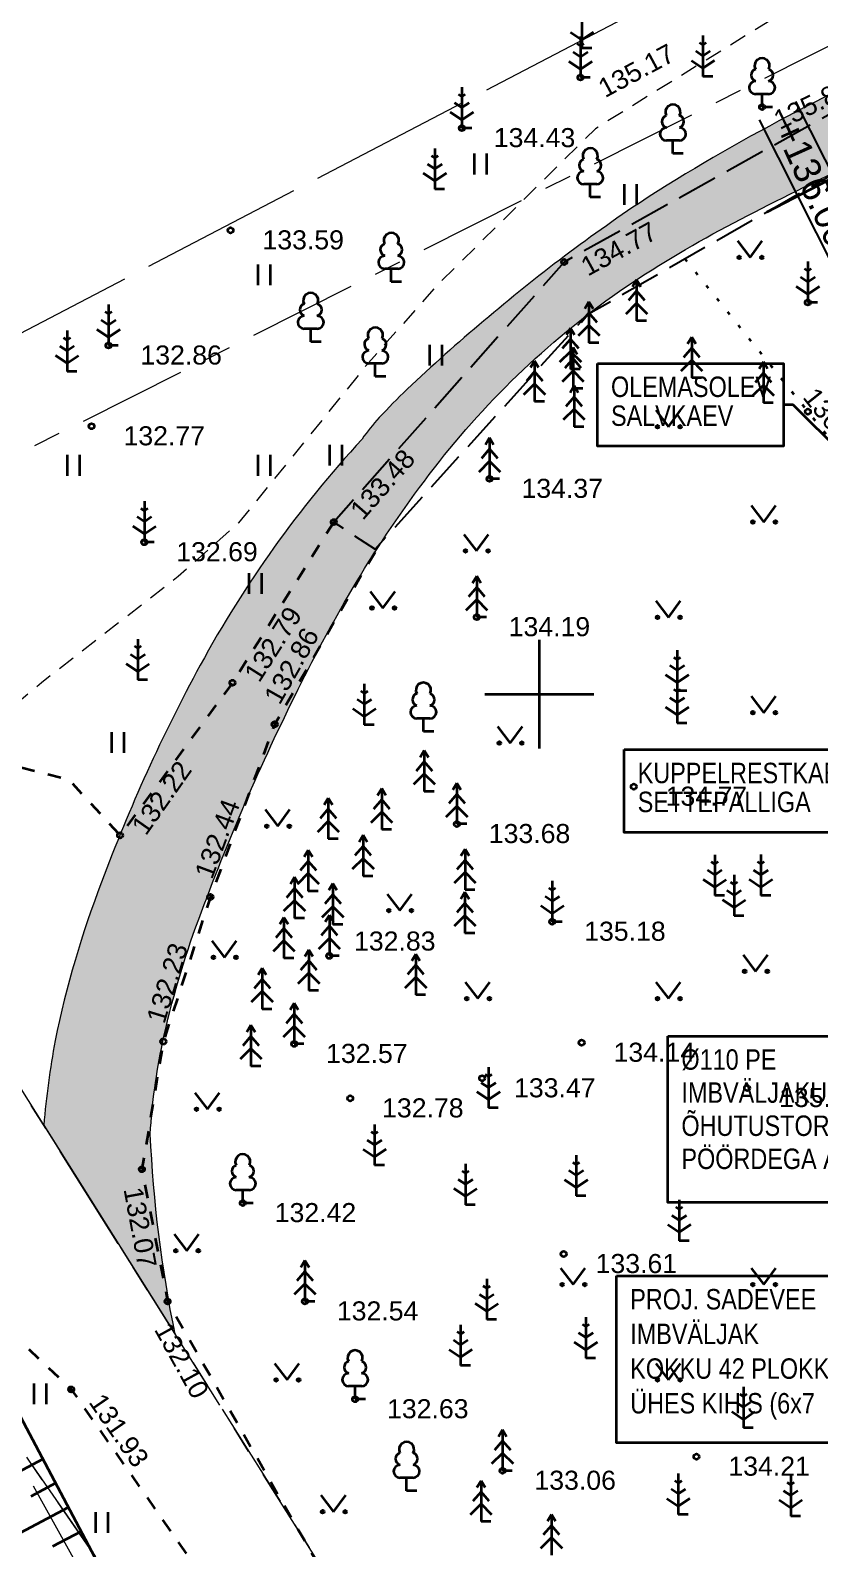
# Model space of a CAD drawing. Header units: millimetres. Extents: x 368386 to 996118, y -334862 to 250838.
# Drawn here: x 698431 to 727398, y -131079 to -75327 of the extents above; entities that cross this region are included whole.
import ezdxf

# ---------------------------------------------------------------- set-up
doc = ezdxf.new("R2010")
doc.units = ezdxf.units.MM
doc.header["$MEASUREMENT"] = 0
for name, pattern in [('KATASTRIPIIR', [7000, 4000, -1000, 1000, -1000]), ('KOLVIK', [625, 125, -500]), ('KRUUSKILL', [1000, 500, -500]), ('Long Dashed', [1058.333302, 634.99999, -423.333311]), ('PINNASTEE', [2000, 1500, -500]), ('TOOPIIR', [7000, 6000, -1000])]:
    doc.linetypes.add(name, pattern=pattern)
doc.layers.add('_uusvertikaal', color=5, linetype='Continuous')
for name, color, linetype, lineweight in [('New__ASENDIPLAAN_Pen_No__1', 7, 'Continuous', 13), ('New__PRONTEX_TEKST_Pen_No__7', 7, 'Continuous', 35), ('New_HALJASTUS#1_Pen_No__7', 7, 'Continuous', 35), ('New_Kanal_proj_kinnistu_Pen_No__7', 7, 'Continuous', 35), ('New_korgus-EH2000#1_Pen_No__1', 7, 'Continuous', 13), ('New_korgus-EH2000#1_Pen_No__7', 7, 'Continuous', 35), ('New_PUU_Pen_No__7', 7, 'Continuous', 35), ('New_TEE#1_Pen_No__7', 7, 'Continuous', 35), ('New_VORK#1_Pen_No__7', 7, 'Continuous', 35)]:
    doc.layers.add(name, color=color, linetype=linetype, lineweight=lineweight)
for name, color, linetype, lineweight, true_color in [('New__ASENDIPLAAN_Pen_No__181', 7, 'Continuous', 0, 0xe8e8e8), ('New_MOOTPIIR#1_Pen_No__102', 7, 'Continuous', 13, 0xcccccc), ('New_MPKAABEL_Pen_No__3', 7, 'Continuous', 18, 0xff6600), ('New_PIIR#1_Pen_No__102', 7, 'Continuous', 13, 0xcccccc), ('New_PIIR#1_Pen_No__164', 7, 'Continuous', 13, 0xf27e39), ('New_PIIR#1_Pen_No__240', 7, 'Continuous', 0, 0xe8e8e8), ('New_RELJEEF_Pen_No__34', 7, 'Continuous', 35, 0xbd8b17), ('New_TEE#1_Pen_No__162', 7, 'Continuous', 25, 0xaaaaaa)]:
    doc.layers.add(name, color=color, linetype=linetype, lineweight=lineweight, true_color=true_color)
doc.styles.add('GENERATED_STYLE_1', font='arial.ttf')
doc.styles.add('GENERATED_STYLE_2', font='ARIALN.TTF')

msp = doc.modelspace()

# ---------------------------------------------------------------- hatches: boundary and pattern name
at = {"layer": 'New__ASENDIPLAAN_Pen_No__181', "linetype": 'Continuous', "lineweight": 0, "true_color": 0xe8e8e8}
msp.add_hatch(color=254, dxfattribs=at).paths.add_polyline_path([(698921.7, -115530.28), (703744.04, -123209, -0.03887203), (702832.43, -115853.63, -0.03742158), (703282.47, -112504.29, -0.03573776), (704611.59, -107962.29, -0.02765071), (708261.6, -99521.93, -0.02002412), (710387.94, -95602.47, -0.02898342), (713073.64, -91639.11, -0.07773334), (720047.5, -84906.23, -0.0282713), (723989.97, -82532.03, -0.00934719), (728115.84, -80452.09, 0.00450726), (740779.4, -74146.98, 0.00902057), (753203.24, -67532.81, -0.01170487), (755981.65, -66040.04, -0.04092998), (759298.97, -64684.85, -0.0516522), (763468.7, -63872.4, -0.07619103), (769491.05, -64157.84, -0.06666932), (772556.52, -65234.67, -0.07492772), (774741.63, -66781.05), (778260.06, -70770.31), (781332.61, -69108.66), (777814.17, -65119.4, 0.07803087), (772622.87, -61385.97, 0.05834908), (769589.31, -60558.44, 0.11716536), (760032.33, -61309.07, 0.03841684), (756890.05, -62617.32, 0.01101994), (754220.11, -64050.88, -0.00763537), (745848.91, -68525.57, -0.00297502), (736487.1, -73268.68, 0.00482337), (726601.53, -78287.8, 0.02252482), (721140.68, -81429.29, 0.03115112), (715078.42, -85994.06, 0.01688784), (712257.75, -88508.26, 0.01672739), (711237.45, -89547.7, 0.0422239), (710603.89, -90337.74, 0.06080113), (704662.35, -98642.97, 0.03514812), (701045.23, -106603.58, 0.04204878), (699340.76, -112422.8, 0.02546074)])

# ---------------------------------------------------------------- linework, layer by layer
at = {"layer": '_uusvertikaal', "color": 5}
for p, q in [((726515, -77937.23), (733369.34, -91547.44)), ((725175.3, -78611.92), (729821.35, -87837.27))]:
    msp.add_line(p, q, dxfattribs=at)
at = {"layer": 'New__ASENDIPLAAN_Pen_No__1', "color": 7, "linetype": 'Continuous', "lineweight": 13, "flags": 128}
msp.add_lwpolyline([(736487.1, -73268.68, 0.00482337), (726601.53, -78287.8, 0.02252482), (721140.68, -81429.29, 0.03115112), (715078.42, -85994.06, 0.01688784), (712257.75, -88508.26, 0.01672739), (711237.45, -89547.7, 0.0422239), (710603.89, -90337.74, 0.06080113), (704662.35, -98642.97, 0.03514812), (701045.23, -106603.58, 0.04204878), (699340.76, -112422.8, 0.02546074), (698921.7, -115530.28), (703744.04, -123209, -0.03887203), (702832.43, -115853.63, -0.03742158), (703282.47, -112504.29, -0.03573776), (704611.59, -107962.29, -0.02765071), (708261.6, -99521.93, -0.02002412), (710387.94, -95602.47, -0.02898342), (713073.64, -91639.11, -0.07773334), (720047.5, -84906.23, -0.0282713), (723989.97, -82532.03, -0.00934719), (728115.84, -80452.09, 0.00450726)], format="xyb", dxfattribs=at)
at = {"layer": 'New__PRONTEX_TEKST_Pen_No__7', "color": 7, "linetype": 'Continuous', "lineweight": 35}
for p, q in [((726425.63, -89075.17), (726065.63, -89075.17)), ((728239.08, -90873.68), (726425.63, -89075.17))]:
    msp.add_line(p, q, dxfattribs=at)
at = {"layer": 'New__PRONTEX_TEKST_Pen_No__7', "color": 7, "linetype": 'Continuous', "lineweight": 35, "flags": 128}
for points in [[(719241.62, -87555.47), (726066.7, -87555.47), (726066.7, -90593.76), (719241.62, -90593.76)], [(720220.9, -101737.47), (731247.92, -101737.47), (731247.92, -104775.75), (720220.9, -104775.75)], [(721826.02, -112264.43), (730068.51, -112264.43), (730068.51, -118366.53), (721826.02, -118366.53)], [(719946.81, -121060.29), (731476.09, -121060.29), (731476.09, -127197.68), (719946.81, -127197.68)]]:
    msp.add_lwpolyline(points, close=True, dxfattribs=at)
at = {"layer": 'New_HALJASTUS#1_Pen_No__7', "color": 7, "linetype": 'Continuous', "lineweight": 35}
for p, q in [((714715.46, -79854.46), (714715.46, -80615.58)), ((715170.52, -79854.46), (715170.52, -80615.58)), ((720222.93, -80969.07), (720222.93, -81730.18)), ((720677.98, -80969.07), (720677.98, -81730.18)), ((724386.47, -83059.55), (724849.88, -83666.25)), ((724849.88, -83666.25), (725295.46, -83059.55)), ((706782.1, -83919.49), (706782.1, -84680.61)), ((707237.15, -83919.49), (707237.15, -84680.61)), ((713076.34, -86869.92), (713076.34, -87631.04)), ((713531.4, -86869.92), (713531.4, -87631.04)), ((721387.22, -89275.35), (721850.63, -89882.05)), ((721850.63, -89882.05), (722296.21, -89275.35)), ((709404.7, -90541.56), (709404.7, -91302.68)), ((709859.75, -90541.56), (709859.75, -91302.68)), ((699782.1, -90919.49), (699782.1, -91680.61)), ((700237.15, -90919.49), (700237.15, -91680.61)), ((706782.1, -90919.49), (706782.1, -91680.61)), ((707237.15, -90919.49), (707237.15, -91680.61)), ((724887.22, -92775.35), (725350.63, -93382.05)), ((725350.63, -93382.05), (725796.21, -92775.35)), ((714339.54, -93834.19), (714802.94, -94440.89)), ((714802.94, -94440.89), (715248.52, -93834.19)), ((706454.27, -95262.24), (706454.27, -96023.36)), ((706909.33, -95262.24), (706909.33, -96023.36)), ((710906.31, -95932.27), (711369.72, -96538.97)), ((711369.72, -96538.97), (711815.3, -95932.27)), ((721387.22, -96275.35), (721850.63, -96882.05)), ((721850.63, -96882.05), (722296.21, -96275.35)), ((724887.22, -99775.35), (725350.63, -100382.05)), ((725350.63, -100382.05), (725796.21, -99775.35)), ((715579.31, -100891.37), (716042.72, -101498.07)), ((716042.72, -101498.07), (716488.3, -100891.37)), ((701405.77, -101097.53), (701405.77, -101858.64)), ((701860.82, -101097.53), (701860.82, -101858.64)), ((707043.94, -103943.12), (707507.34, -104549.83)), ((707507.34, -104549.83), (707952.93, -103943.12)), ((711526.2, -107042.56), (711989.61, -107649.26)), ((711989.61, -107649.26), (712435.19, -107042.56)), ((705088.91, -108759.17), (705552.31, -109365.87)), ((705552.31, -109365.87), (705997.9, -108759.17)), ((724586.75, -109274.15), (725050.16, -109880.86)), ((725050.16, -109880.86), (725495.74, -109274.15)), ((714387.22, -110275.35), (714850.63, -110882.05)), ((714850.63, -110882.05), (715296.21, -110275.35)), ((721387.22, -110275.35), (721850.63, -110882.05)), ((721850.63, -110882.05), (722296.21, -110275.35)), ((704469.02, -114338.15), (704932.43, -114944.86)), ((704932.43, -114944.86), (705378.01, -114338.15)), ((703706.08, -119535.67), (704169.49, -120142.38)), ((704169.49, -120142.38), (704615.07, -119535.67)), ((717887.22, -120775.35), (718350.63, -121382.05)), ((718350.63, -121382.05), (718796.21, -120775.35)), ((724887.22, -120775.35), (725350.63, -121382.05)), ((725350.63, -121382.05), (725796.21, -120775.35)), ((707387.22, -124275.35), (707850.63, -124882.05)), ((707850.63, -124882.05), (708296.21, -124275.35)), ((721387.22, -124275.35), (721850.63, -124882.05)), ((721850.63, -124882.05), (722296.21, -124275.35)), ((698561.27, -125009.3), (698561.27, -125770.42)), ((699016.32, -125009.3), (699016.32, -125770.42)), ((709094.34, -129120.09), (709557.74, -129726.79)), ((709557.74, -129726.79), (710003.32, -129120.09)), ((700823.68, -129733.89), (700823.68, -130495.01)), ((701278.73, -129733.89), (701278.73, -130495.01))]:
    msp.add_line(p, q, dxfattribs=at)
at = {"layer": 'New_HALJASTUS#1_Pen_No__7', "color": 7, "linetype": 'KOLVIK', "lineweight": 35, "flags": 128}
msp.add_lwpolyline([(722446.27, -83718.66), (734340.63, -98472.05), (735935.63, -102207.05), (741969.63, -106416.05), (749529.63, -112950.05), (755707.63, -120876.05), (752645.63, -125497.05), (754284.63, -127398.05), (770554.63, -136355.05)], dxfattribs=at)
at = {"layer": 'New_HALJASTUS#1_Pen_No__7', "color": 7, "linetype": 'Continuous', "lineweight": 35}
for centre in [(724448.85, -83666.25), (725277.64, -83666.25), (721449.6, -89882.05), (722278.38, -89882.05), (724949.6, -93382.05), (725778.38, -93382.05), (714401.92, -94440.89), (715230.7, -94440.89), (710968.7, -96538.97), (711797.48, -96538.97), (721449.6, -96882.05), (722278.38, -96882.05), (724949.6, -100382.05), (725778.38, -100382.05), (715641.69, -101498.07), (716470.48, -101498.07), (707106.32, -104549.83), (707935.1, -104549.83), (711588.58, -107649.26), (712417.37, -107649.26), (705151.29, -109365.87), (705980.07, -109365.87), (724649.13, -109880.86), (725477.92, -109880.86), (714449.6, -110882.05), (715278.38, -110882.05), (721449.6, -110882.05), (722278.38, -110882.05), (704531.4, -114944.86), (705360.19, -114944.86), (703768.47, -120142.38), (704597.25, -120142.38), (717949.6, -121382.05), (718778.38, -121382.05), (724949.6, -121382.05), (725778.38, -121382.05), (707449.6, -124882.05), (708278.38, -124882.05), (721449.6, -124882.05), (722278.38, -124882.05), (709156.72, -129726.79), (709985.5, -129726.79)]:
    msp.add_circle(centre, 55.01, dxfattribs=at)
at = {"layer": 'New_Kanal_proj_kinnistu_Pen_No__7', "color": 7, "linetype": 'Continuous', "lineweight": 35, "flags": 128}
msp.add_lwpolyline([(725474.13, -81989.05), (757604.53, -65297.85)], dxfattribs=at)
at = {"layer": 'New_korgus-EH2000#1_Pen_No__7', "color": 7, "linetype": 'Continuous', "lineweight": 35}
for centre in [(718620.63, -77056.05), (725286.63, -78142.05), (714267.63, -78915.05), (705777.63, -82669.05), (718023.63, -83834.05), (726964.63, -85319.05), (701298.63, -86898.05), (726968.63, -89328.05), (700677.63, -89864.05), (715284.63, -91794.05), (709565.63, -93385.05), (702614.63, -94121.05), (714813.63, -96874.05), (705848.63, -99284.05), (707396.63, -100811.05), (720575.63, -103097.05), (701724.63, -104886.05), (714084.63, -104469.05), (705037.63, -107149.05), (717585.63, -108057.05), (709403.63, -109312.05), (703310.63, -112456.05), (708113.63, -112544.05), (718663.63, -112500.05), (715011.63, -113806.05), (724737.63, -114164.05), (710168.63, -114544.05), (702525.63, -117148.05), (706227.63, -118389.05), (718005.63, -120259.05), (703467.63, -122000.05), (708508.63, -121999.05), (699931.63, -125232.05), (710350.63, -125591.05), (722878.63, -127702.05), (715759.63, -128217.05)]:
    msp.add_circle(centre, 100, dxfattribs=at)
at = {"layer": 'New_MOOTPIIR#1_Pen_No__102', "color": 254, "linetype": 'TOOPIIR', "lineweight": 13, "true_color": 0xcccccc, "flags": 128}
msp.add_lwpolyline([(666023.63, -103201.05), (685304.63, -114770.05), (695822.63, -123885.05), (716500.63, -161142.05), (837208.63, -108675.05), (806252.63, -29932.05)], close=True, dxfattribs=at)
at = {"layer": 'New_MPKAABEL_Pen_No__3', "color": 30, "linetype": 'Long Dashed', "lineweight": 18, "true_color": 0xff6600, "flags": 128}
msp.add_lwpolyline([(783565.09, -24546.65), (781933.38, -27973.19), (777809.87, -36412.47), (773953.05, -43041.86), (772482.12, -45281.07), (770238.91, -49198.69), (766031.19, -55145.75), (760860.53, -57580.51), (755092.95, -60203.09), (746674.46, -63723.06), (738204.11, -68093.47), (734252.96, -70168.96), (726178.72, -74593.49), (719169.87, -78938.67), (713295.67, -84749.71), (710742.18, -87651.12), (706075.59, -93410.22), (703859.19, -95384.51), (698840.17, -99282.82), (690979.59, -105905.35), (686307.62, -110199.5), (683373.7, -114459.56), (684881.37, -118802.62), (684938.24, -118959.87)], dxfattribs=at)
at = {"layer": 'New_PIIR#1_Pen_No__102', "color": 254, "linetype": 'KATASTRIPIIR', "lineweight": 13, "true_color": 0xcccccc, "flags": 128}
msp.add_lwpolyline([(860535.63, -242022.05), (854885.63, -242762.05), (855315.63, -237532.05), (852705.63, -233572.05), (844285.63, -230452.05), (833425.63, -231082.05), (799515.63, -240292.05), (781125.63, -240992.05), (768135.63, -238902.05), (752375.63, -230352.05), (741445.63, -217912.05), (733335.63, -201682.05), (718795.63, -165022.05), (707015.63, -140342.05), (692155.63, -118842.05), (680215.63, -110272.05), (634625.63, -88992.05), (586155.63, -62102.05), (536825.63, -32082.05), (528865.63, -24412.05), (519115.63, -13552.05), (513965.63, -4142.05), (506455.63, 12657.95), (493685.63, 40907.95), (479385.63, 67587.95), (468135.63, 86957.95), (460385.63, 100357.95), (450865.63, 115877.95), (447095.63, 122017.95), (433645.63, 141007.95), (422785.63, 156437.95), (413565.63, 171597.95), (407105.63, 187117.95), (401305.63, 207387.95), (398235.63, 228527.95), (397065.63, 250837.95), (403255.63, 247467.95), (404205.63, 229117.95), (407185.63, 208637.95), (412585.63, 189547.95), (418925.63, 174327.95), (427805.63, 159727.95), (448945.63, 129797.95), (452115.63, 125327.95), (457565.63, 116427.95), (465535.63, 103427.95), (484575.63, 70507.95), (499065.63, 43567.95), (510825.63, 17567.95), (511925.63, 15117.95), (519345.63, -1472.05), (524045.63, -10062.05), (533185.63, -20242.05), (540515.63, -27302.05), (578445.63, -50432.05), (587305.63, -55802.05), (604535.63, -66232.05), (628685.63, -77922.05), (677945.63, -100972.05), (697685.63, -113562.05), (725035.63, -157112.05), (747105.63, -214022.05), (773035.63, -233162.05), (849485.63, -225922.05), (850265.63, -225902.05), (854245.63, -227602.05), (857075.63, -229242.05), (860055.63, -232532.05), (861015.63, -235192.05), (861325.63, -238452.05)], close=True, dxfattribs=at)
at = {"layer": 'New_PIIR#1_Pen_No__164', "color": 30, "linetype": 'KATASTRIPIIR', "lineweight": 13, "true_color": 0xf27e39, "flags": 128}
msp.add_lwpolyline([(747105.63, -214022.05), (725035.63, -157112.05), (697685.63, -113562.05), (677945.63, -100972.05), (802345.63, -38322.05), (847735.63, -145332.05), (849485.63, -225922.05), (773035.63, -233162.05)], close=True, dxfattribs=at)
at = {"layer": 'New_PIIR#1_Pen_No__240', "color": 254, "linetype": 'KATASTRIPIIR', "lineweight": 0, "true_color": 0xe8e8e8, "flags": 128}
msp.add_lwpolyline([(368385.63, -77942.05), (373185.63, -77592.05), (584515.63, -62212.05), (586155.63, -62102.05), (634625.63, -88992.05), (680215.63, -110272.05), (692155.63, -118842.05), (707015.63, -140342.05), (616265.63, -173792.05), (550915.63, -201692.05), (515495.63, -247022.05), (512435.63, -308352.05), (514785.63, -309122.05), (519105.63, -315252.05), (518985.63, -316812.05), (518355.63, -317222.05), (517255.63, -317512.05), (514795.63, -317602.05), (513195.63, -317802.05), (512285.63, -318042.05), (511375.63, -319152.05), (510285.63, -320842.05), (509145.63, -323202.05), (508545.63, -325132.05), (507915.63, -327742.05), (507225.63, -327982.05), (505535.63, -327592.05), (504675.63, -326822.05), (503845.63, -324652.05), (503075.63, -322822.05), (501295.63, -319252.05), (500425.63, -318292.05), (499695.63, -317762.05), (498375.63, -317712.05), (492535.63, -318872.05), (491075.63, -319592.05), (490155.63, -320752.05), (489935.63, -322152.05), (490665.63, -323892.05), (492175.63, -325672.05), (493635.63, -326682.05), (497555.63, -327652.05), (498375.63, -328272.05), (498745.63, -329092.05), (498285.63, -330162.05), (497425.63, -331022.05), (495965.63, -331222.05), (494135.63, -331032.05), (492495.63, -330692.05), (490395.63, -330062.05), (485695.63, -330742.05), (484595.63, -330602.05), (482325.63, -329372.05), (478045.63, -324912.05), (477315.63, -323602.05), (477705.63, -319632.05), (476745.63, -314732.05), (475915.63, -313382.05), (474555.63, -311932.05), (473275.63, -310972.05), (467525.63, -308752.05), (464235.63, -306822.05), (463415.63, -304892.05), (463415.63, -302962.05), (464325.63, -301132.05), (465415.63, -300262.05), (467055.63, -299102.05), (467875.63, -297652.05), (468335.63, -295822.05), (467875.63, -294852.05), (466325.63, -293602.05), (464865.63, -292732.05), (462035.63, -291962.05), (460215.63, -291192.05), (459845.63, -289842.05), (460025.63, -288882.05), (461305.63, -287332.05), (461575.63, -285402.05), (461395.63, -283862.05), (460025.63, -282802.05), (457835.63, -282222.05), (455275.63, -283702.05), (450685.63, -283972.05), (447795.63, -283672.05), (446795.63, -283772.05), (445515.63, -284352.05), (444605.63, -285122.05), (444145.63, -287532.05), (444145.63, -289372.05), (446065.63, -291972.05), (446065.63, -294002.05), (445615.63, -295352.05), (443785.63, -296512.05), (440695.63, -297952.05), (438195.63, -300452.05), (436645.63, -300052.05), (434925.63, -298602.05), (434635.63, -296522.05), (427965.63, -289052.05), (427145.63, -272952.05), (423395.63, -267812.05), (414815.63, -266352.05), (403865.63, -251942.05), (396185.63, -238602.05), (398105.63, -228772.05), (397285.63, -216112.05), (396565.63, -207102.05), (398845.63, -200702.05), (413565.63, -185652.05), (415035.63, -181562.05), (406915.63, -173982.05), (405025.63, -168482.05), (404555.63, -161072.05), (393995.63, -152852.05), (391465.63, -146932.05), (394515.63, -131812.05), (389345.63, -117632.05), (387945.63, -108852.05), (390255.63, -101332.05), (390945.63, -95552.05), (386555.63, -90602.05), (380915.63, -88302.05), (374705.63, -87792.05), (371625.63, -86572.05)], close=True, dxfattribs=at)
at = {"layer": 'New_PUU_Pen_No__7', "color": 7, "linetype": 'Continuous', "lineweight": 35}
for p, q in [((718674.63, -74481.05), (718674.63, -75981.05)), ((718250.36, -75391.7), (718674.63, -75674.55)), ((718620.63, -75556.05), (718620.63, -77056.05)), ((718674.63, -75674.55), (719098.89, -75391.7)), ((723115.63, -75869.05), (722991.21, -75786.11)), ((723115.63, -75519.05), (723115.63, -77019.05)), ((723240.04, -75786.11), (723115.63, -75869.05)), ((718620.63, -76306.05), (718354.02, -76128.31)), ((718620.63, -75906.05), (718496.21, -75823.11)), ((718745.04, -75823.11), (718620.63, -75906.05)), ((718887.24, -76128.31), (718620.63, -76306.05)), ((719034.63, -75981.05), (718674.63, -75981.05)), ((723115.63, -76269.05), (722849.02, -76091.31)), ((723382.24, -76091.31), (723115.63, -76269.05)), ((718196.36, -76466.7), (718620.63, -76749.55)), ((718620.63, -76749.55), (719044.89, -76466.7)), ((722691.36, -76429.7), (723115.63, -76712.55)), ((723115.63, -76712.55), (723539.89, -76429.7)), ((714267.63, -77415.05), (714267.63, -78915.05)), ((718980.63, -77056.05), (718620.63, -77056.05)), ((723475.63, -77019.05), (723115.63, -77019.05)), ((714267.63, -78165.05), (714001.02, -77987.31)), ((714267.63, -77765.05), (714143.21, -77682.11)), ((714392.04, -77682.11), (714267.63, -77765.05)), ((714534.24, -77987.31), (714267.63, -78165.05)), ((725526.63, -77667.05), (725046.63, -77667.05)), ((725286.63, -78142.05), (725286.63, -77667.05)), ((713843.36, -78325.7), (714267.63, -78608.55)), ((714267.63, -78608.55), (714691.89, -78325.7)), ((725666.63, -78142.05), (725286.63, -78142.05)), ((714627.63, -78915.05), (714267.63, -78915.05)), ((713273.63, -79662.05), (713273.63, -81162.05)), ((722253.63, -79373.05), (721773.63, -79373.05)), ((722013.63, -79848.05), (722013.63, -79373.05)), ((713273.63, -80412.05), (713007.02, -80234.31)), ((713273.63, -80012.05), (713149.21, -79929.11)), ((713398.04, -79929.11), (713273.63, -80012.05)), ((713540.24, -80234.31), (713273.63, -80412.05)), ((722393.63, -79848.05), (722013.63, -79848.05)), ((712849.36, -80572.7), (713273.63, -80855.55)), ((713273.63, -80855.55), (713697.89, -80572.7)), ((713633.63, -81162.05), (713273.63, -81162.05)), ((719218.63, -80976.05), (718738.63, -80976.05)), ((718978.63, -81451.05), (718978.63, -80976.05)), ((719358.63, -81451.05), (718978.63, -81451.05)), ((711917.63, -84081.05), (711437.63, -84081.05)), ((711677.63, -84556.05), (711677.63, -84081.05)), ((726964.63, -84169.05), (726840.21, -84086.11)), ((726964.63, -83819.05), (726964.63, -85319.05)), ((727089.04, -84086.11), (726964.63, -84169.05)), ((712057.63, -84556.05), (711677.63, -84556.05)), ((720682.63, -84493.05), (720532.63, -84743.05)), ((720832.63, -84743.05), (720682.63, -84493.05)), ((720682.63, -84493.05), (720682.63, -85993.05)), ((726540.36, -84729.7), (726964.63, -85012.55)), ((726964.63, -84569.05), (726698.02, -84391.31)), ((727231.24, -84391.31), (726964.63, -84569.05)), ((726964.63, -85012.55), (727388.89, -84729.7)), ((718931.63, -85299.05), (718781.63, -85549.05)), ((719081.63, -85549.05), (718931.63, -85299.05)), ((718931.63, -85299.05), (718931.63, -86799.05)), ((720682.63, -84893.05), (720382.63, -85243.05)), ((720982.63, -85243.05), (720682.63, -84893.05)), ((701298.63, -85748.05), (701174.21, -85665.11)), ((701298.63, -85398.05), (701298.63, -86898.05)), ((701423.04, -85665.11), (701298.63, -85748.05)), ((718931.63, -85699.05), (718631.63, -86049.05)), ((719231.63, -86049.05), (718931.63, -85699.05)), ((720682.63, -85343.05), (720282.63, -85743.05)), ((721082.63, -85743.05), (720682.63, -85343.05)), ((727324.63, -85319.05), (726964.63, -85319.05)), ((699775.63, -86350.05), (699775.63, -87850.05)), ((700874.36, -86308.7), (701298.63, -86591.55)), ((701298.63, -86148.05), (701032.02, -85970.31)), ((701565.24, -85970.31), (701298.63, -86148.05)), ((701298.63, -86591.55), (701722.89, -86308.7)), ((708960.63, -86286.05), (708480.63, -86286.05)), ((708720.63, -86761.05), (708720.63, -86286.05)), ((718254.63, -86263.05), (718104.63, -86513.05)), ((718404.63, -86513.05), (718254.63, -86263.05)), ((718254.63, -86263.05), (718254.63, -87763.05)), ((718931.63, -86149.05), (718531.63, -86549.05)), ((719331.63, -86549.05), (718931.63, -86149.05)), ((721042.63, -85993.05), (720682.63, -85993.05)), ((699775.63, -87100.05), (699509.02, -86922.31)), ((699775.63, -86700.05), (699651.21, -86617.11)), ((699900.04, -86617.11), (699775.63, -86700.05)), ((700042.24, -86922.31), (699775.63, -87100.05)), ((701658.63, -86898.05), (701298.63, -86898.05)), ((709100.63, -86761.05), (708720.63, -86761.05)), ((718254.63, -86663.05), (717954.63, -87013.05)), ((718554.63, -87013.05), (718254.63, -86663.05)), ((719291.63, -86799.05), (718931.63, -86799.05)), ((722702.63, -86589.05), (722552.63, -86839.05)), ((722852.63, -86839.05), (722702.63, -86589.05)), ((722702.63, -86589.05), (722702.63, -88089.05)), ((699351.36, -87260.7), (699775.63, -87543.55)), ((699775.63, -87543.55), (700199.89, -87260.7)), ((716935.63, -87458.05), (716785.63, -87708.05)), ((717085.63, -87708.05), (716935.63, -87458.05)), ((716935.63, -87458.05), (716935.63, -88958.05)), ((718254.63, -87113.05), (717854.63, -87513.05)), ((718348.63, -87378.05), (718048.63, -87728.05)), ((718348.63, -86978.05), (718198.63, -87228.05)), ((718654.63, -87513.05), (718254.63, -87113.05)), ((718498.63, -87228.05), (718348.63, -86978.05)), ((718348.63, -86978.05), (718348.63, -88478.05)), ((718648.63, -87728.05), (718348.63, -87378.05)), ((722702.63, -87439.05), (722302.63, -87839.05)), ((722702.63, -86989.05), (722402.63, -87339.05)), ((723002.63, -87339.05), (722702.63, -86989.05)), ((723102.63, -87839.05), (722702.63, -87439.05)), ((725332.63, -87503.05), (725182.63, -87753.05)), ((725482.63, -87753.05), (725332.63, -87503.05)), ((725332.63, -87503.05), (725332.63, -89003.05)), ((700135.63, -87850.05), (699775.63, -87850.05)), ((711331.63, -87559.05), (710851.63, -87559.05)), ((711091.63, -88034.05), (711091.63, -87559.05)), ((711471.63, -88034.05), (711091.63, -88034.05)), ((716935.63, -87858.05), (716635.63, -88208.05)), ((717235.63, -88208.05), (716935.63, -87858.05)), ((718348.63, -87828.05), (717948.63, -88228.05)), ((718614.63, -87763.05), (718254.63, -87763.05)), ((718748.63, -88228.05), (718348.63, -87828.05)), ((725332.63, -87903.05), (725032.63, -88253.05)), ((725632.63, -88253.05), (725332.63, -87903.05)), ((716935.63, -88308.05), (716535.63, -88708.05)), ((717335.63, -88708.05), (716935.63, -88308.05)), ((718386.63, -88383.05), (718236.63, -88633.05)), ((718708.63, -88478.05), (718348.63, -88478.05)), ((718536.63, -88633.05), (718386.63, -88383.05)), ((718386.63, -88383.05), (718386.63, -89883.05)), ((723062.63, -88089.05), (722702.63, -88089.05)), ((725332.63, -88353.05), (724932.63, -88753.05)), ((725732.63, -88753.05), (725332.63, -88353.05)), ((717295.63, -88958.05), (716935.63, -88958.05)), ((718386.63, -88783.05), (718086.63, -89133.05)), ((718686.63, -89133.05), (718386.63, -88783.05)), ((725692.63, -89003.05), (725332.63, -89003.05)), ((718386.63, -89233.05), (717986.63, -89633.05)), ((718786.63, -89633.05), (718386.63, -89233.05)), ((715284.63, -90294.05), (715134.63, -90544.05)), ((715434.63, -90544.05), (715284.63, -90294.05)), ((715284.63, -90294.05), (715284.63, -91794.05)), ((718746.63, -89883.05), (718386.63, -89883.05)), ((715284.63, -90694.05), (714984.63, -91044.05)), ((715584.63, -91044.05), (715284.63, -90694.05)), ((715284.63, -91144.05), (714884.63, -91544.05)), ((715684.63, -91544.05), (715284.63, -91144.05)), ((715644.63, -91794.05), (715284.63, -91794.05)), ((702614.63, -92971.05), (702490.21, -92888.11)), ((702614.63, -92621.05), (702614.63, -94121.05)), ((702739.04, -92888.11), (702614.63, -92971.05)), ((702190.36, -93531.7), (702614.63, -93814.55)), ((702614.63, -93371.05), (702348.02, -93193.31)), ((702881.24, -93193.31), (702614.63, -93371.05)), ((702614.63, -93814.55), (703038.89, -93531.7)), ((702974.63, -94121.05), (702614.63, -94121.05)), ((714813.63, -95774.05), (714513.63, -96124.05)), ((714813.63, -95374.05), (714663.63, -95624.05)), ((714963.63, -95624.05), (714813.63, -95374.05)), ((714813.63, -95374.05), (714813.63, -96874.05)), ((715113.63, -96124.05), (714813.63, -95774.05)), ((714813.63, -96224.05), (714413.63, -96624.05)), ((715213.63, -96624.05), (714813.63, -96224.05)), ((715173.63, -96874.05), (714813.63, -96874.05)), ((702372.63, -98028.05), (702248.21, -97945.11)), ((702372.63, -97678.05), (702372.63, -99178.05)), ((702497.04, -97945.11), (702372.63, -98028.05)), ((722168.63, -98083.05), (722168.63, -99583.05)), ((701948.36, -98588.7), (702372.63, -98871.55)), ((702372.63, -98428.05), (702106.02, -98250.31)), ((702639.24, -98250.31), (702372.63, -98428.05)), ((702372.63, -98871.55), (702796.89, -98588.7)), ((722168.63, -98833.05), (721902.02, -98655.31)), ((722168.63, -98433.05), (722044.21, -98350.11)), ((722293.04, -98350.11), (722168.63, -98433.05)), ((722435.24, -98655.31), (722168.63, -98833.05)), ((702732.63, -99178.05), (702372.63, -99178.05)), ((721744.36, -98993.7), (722168.63, -99276.55)), ((722168.63, -99276.55), (722592.89, -98993.7)), ((710686.63, -99673.05), (710562.21, -99590.11)), ((710686.63, -99323.05), (710686.63, -100823.05)), ((710811.04, -99590.11), (710686.63, -99673.05)), ((722170.63, -99613.05), (722046.21, -99530.11)), ((722528.63, -99583.05), (722168.63, -99583.05)), ((722170.63, -99263.05), (722170.63, -100763.05)), ((722295.04, -99530.11), (722170.63, -99613.05)), ((710262.36, -100233.7), (710686.63, -100516.55)), ((710686.63, -100073.05), (710420.02, -99895.31)), ((710953.24, -99895.31), (710686.63, -100073.05)), ((710686.63, -100516.55), (711110.89, -100233.7)), ((721746.36, -100173.7), (722170.63, -100456.55)), ((722170.63, -100013.05), (721904.02, -99835.31)), ((722437.24, -99835.31), (722170.63, -100013.05)), ((722170.63, -100456.55), (722594.89, -100173.7)), ((711046.63, -100823.05), (710686.63, -100823.05)), ((713096.63, -100599.05), (712616.63, -100599.05)), ((712856.63, -101074.05), (712856.63, -100599.05)), ((722530.63, -100763.05), (722170.63, -100763.05)), ((713236.63, -101074.05), (712856.63, -101074.05)), ((712889.63, -101775.05), (712739.63, -102025.05)), ((713039.63, -102025.05), (712889.63, -101775.05)), ((712889.63, -101775.05), (712889.63, -103275.05)), ((712889.63, -102175.05), (712589.63, -102525.05)), ((713189.63, -102525.05), (712889.63, -102175.05)), ((712889.63, -102625.05), (712489.63, -103025.05)), ((713289.63, -103025.05), (712889.63, -102625.05)), ((714084.63, -102969.05), (713934.63, -103219.05)), ((714234.63, -103219.05), (714084.63, -102969.05)), ((714084.63, -102969.05), (714084.63, -104469.05)), ((709366.63, -103515.05), (709216.63, -103765.05)), ((709516.63, -103765.05), (709366.63, -103515.05)), ((709366.63, -103515.05), (709366.63, -105015.05)), ((711325.63, -103571.05), (711025.63, -103921.05)), ((711325.63, -103171.05), (711175.63, -103421.05)), ((711475.63, -103421.05), (711325.63, -103171.05)), ((711325.63, -103171.05), (711325.63, -104671.05)), ((711625.63, -103921.05), (711325.63, -103571.05)), ((713249.63, -103275.05), (712889.63, -103275.05)), ((714084.63, -103369.05), (713784.63, -103719.05)), ((714384.63, -103719.05), (714084.63, -103369.05)), ((709366.63, -103915.05), (709066.63, -104265.05)), ((709666.63, -104265.05), (709366.63, -103915.05)), ((711325.63, -104021.05), (710925.63, -104421.05)), ((711725.63, -104421.05), (711325.63, -104021.05)), ((714084.63, -103819.05), (713684.63, -104219.05)), ((714484.63, -104219.05), (714084.63, -103819.05)), ((709366.63, -104365.05), (708966.63, -104765.05)), ((709766.63, -104765.05), (709366.63, -104365.05)), ((711685.63, -104671.05), (711325.63, -104671.05)), ((714444.63, -104469.05), (714084.63, -104469.05)), ((709726.63, -105015.05), (709366.63, -105015.05)), ((710643.63, -105281.05), (710343.63, -105631.05)), ((710643.63, -104881.05), (710493.63, -105131.05)), ((710793.63, -105131.05), (710643.63, -104881.05)), ((710643.63, -104881.05), (710643.63, -106381.05)), ((710943.63, -105631.05), (710643.63, -105281.05)), ((708631.63, -105831.05), (708331.63, -106181.05)), ((708631.63, -105431.05), (708481.63, -105681.05)), ((708781.63, -105681.05), (708631.63, -105431.05)), ((708631.63, -105431.05), (708631.63, -106931.05)), ((708931.63, -106181.05), (708631.63, -105831.05)), ((710643.63, -105731.05), (710243.63, -106131.05)), ((711043.63, -106131.05), (710643.63, -105731.05)), ((714385.63, -105792.05), (714085.63, -106142.05)), ((714385.63, -105392.05), (714235.63, -105642.05)), ((714535.63, -105642.05), (714385.63, -105392.05)), ((714385.63, -105392.05), (714385.63, -106892.05)), ((714685.63, -106142.05), (714385.63, -105792.05)), ((723546.63, -105946.05), (723422.21, -105863.11)), ((723546.63, -105596.05), (723546.63, -107096.05)), ((723671.04, -105863.11), (723546.63, -105946.05)), ((725241.63, -105940.05), (725117.21, -105857.11)), ((725241.63, -105590.05), (725241.63, -107090.05)), ((725366.04, -105857.11), (725241.63, -105940.05)), ((708126.63, -106425.05), (707976.63, -106675.05)), ((708276.63, -106675.05), (708126.63, -106425.05)), ((708126.63, -106425.05), (708126.63, -107925.05)), ((708631.63, -106281.05), (708231.63, -106681.05)), ((709031.63, -106681.05), (708631.63, -106281.05)), ((711003.63, -106381.05), (710643.63, -106381.05)), ((714385.63, -106242.05), (713985.63, -106642.05)), ((714785.63, -106642.05), (714385.63, -106242.05)), ((723546.63, -106346.05), (723280.02, -106168.31)), ((723813.24, -106168.31), (723546.63, -106346.05)), ((724256.63, -106342.05), (724256.63, -107842.05)), ((725241.63, -106340.05), (724975.02, -106162.31)), ((725508.24, -106162.31), (725241.63, -106340.05)), ((708126.63, -106825.05), (707826.63, -107175.05)), ((708426.63, -107175.05), (708126.63, -106825.05)), ((708991.63, -106931.05), (708631.63, -106931.05)), ((709533.63, -106654.05), (709383.63, -106904.05)), ((709683.63, -106904.05), (709533.63, -106654.05)), ((709533.63, -106654.05), (709533.63, -108154.05)), ((714379.63, -106975.05), (714229.63, -107225.05)), ((714529.63, -107225.05), (714379.63, -106975.05)), ((714379.63, -106975.05), (714379.63, -108475.05)), ((714745.63, -106892.05), (714385.63, -106892.05)), ((717585.63, -106907.05), (717461.21, -106824.11)), ((717585.63, -106557.05), (717585.63, -108057.05)), ((717710.04, -106824.11), (717585.63, -106907.05)), ((723122.36, -106506.7), (723546.63, -106789.55)), ((723546.63, -106789.55), (723970.89, -106506.7)), ((724256.63, -107092.05), (723990.02, -106914.31)), ((724256.63, -106692.05), (724132.21, -106609.11)), ((724381.04, -106609.11), (724256.63, -106692.05)), ((724523.24, -106914.31), (724256.63, -107092.05)), ((724817.36, -106500.7), (725241.63, -106783.55)), ((725241.63, -106783.55), (725665.89, -106500.7)), ((708126.63, -107275.05), (707726.63, -107675.05)), ((708526.63, -107675.05), (708126.63, -107275.05)), ((709533.63, -107504.05), (709133.63, -107904.05)), ((709533.63, -107054.05), (709233.63, -107404.05)), ((709833.63, -107404.05), (709533.63, -107054.05)), ((709933.63, -107904.05), (709533.63, -107504.05)), ((714379.63, -107375.05), (714079.63, -107725.05)), ((714679.63, -107725.05), (714379.63, -107375.05)), ((717161.36, -107467.7), (717585.63, -107750.55)), ((717585.63, -107307.05), (717319.02, -107129.31)), ((717852.24, -107129.31), (717585.63, -107307.05)), ((717585.63, -107750.55), (718009.89, -107467.7)), ((723906.63, -107096.05), (723546.63, -107096.05)), ((723832.36, -107252.7), (724256.63, -107535.55)), ((724256.63, -107535.55), (724680.89, -107252.7)), ((725601.63, -107090.05), (725241.63, -107090.05)), ((707738.63, -107900.05), (707588.63, -108150.05)), ((707888.63, -108150.05), (707738.63, -107900.05)), ((707738.63, -107900.05), (707738.63, -109400.05)), ((708486.63, -107925.05), (708126.63, -107925.05)), ((709403.63, -107812.05), (709253.63, -108062.05)), ((709553.63, -108062.05), (709403.63, -107812.05)), ((709403.63, -107812.05), (709403.63, -109312.05)), ((709893.63, -108154.05), (709533.63, -108154.05)), ((714379.63, -107825.05), (713979.63, -108225.05)), ((714779.63, -108225.05), (714379.63, -107825.05)), ((717945.63, -108057.05), (717585.63, -108057.05)), ((724616.63, -107842.05), (724256.63, -107842.05)), ((707738.63, -108300.05), (707438.63, -108650.05)), ((708038.63, -108650.05), (707738.63, -108300.05)), ((709403.63, -108662.05), (709003.63, -109062.05)), ((709403.63, -108212.05), (709103.63, -108562.05)), ((709703.63, -108562.05), (709403.63, -108212.05)), ((709803.63, -109062.05), (709403.63, -108662.05)), ((714739.63, -108475.05), (714379.63, -108475.05)), ((707738.63, -108750.05), (707338.63, -109150.05)), ((708138.63, -109150.05), (707738.63, -108750.05)), ((708649.63, -109086.05), (708499.63, -109336.05)), ((708799.63, -109336.05), (708649.63, -109086.05)), ((708649.63, -109086.05), (708649.63, -110586.05)), ((712576.63, -109246.05), (712426.63, -109496.05)), ((712726.63, -109496.05), (712576.63, -109246.05)), ((712576.63, -109246.05), (712576.63, -110746.05)), ((706938.63, -109763.05), (706788.63, -110013.05)), ((707088.63, -110013.05), (706938.63, -109763.05)), ((706938.63, -109763.05), (706938.63, -111263.05)), ((708098.63, -109400.05), (707738.63, -109400.05)), ((708649.63, -109486.05), (708349.63, -109836.05)), ((708949.63, -109836.05), (708649.63, -109486.05)), ((709763.63, -109312.05), (709403.63, -109312.05)), ((712576.63, -109646.05), (712276.63, -109996.05)), ((712876.63, -109996.05), (712576.63, -109646.05)), ((706938.63, -110163.05), (706638.63, -110513.05)), ((707238.63, -110513.05), (706938.63, -110163.05)), ((708649.63, -109936.05), (708249.63, -110336.05)), ((709049.63, -110336.05), (708649.63, -109936.05)), ((712576.63, -110096.05), (712176.63, -110496.05)), ((712976.63, -110496.05), (712576.63, -110096.05)), ((706938.63, -110613.05), (706538.63, -111013.05)), ((707338.63, -111013.05), (706938.63, -110613.05)), ((709009.63, -110586.05), (708649.63, -110586.05)), ((712936.63, -110746.05), (712576.63, -110746.05)), ((707298.63, -111263.05), (706938.63, -111263.05)), ((708113.63, -111444.05), (707813.63, -111794.05)), ((708113.63, -111044.05), (707963.63, -111294.05)), ((708263.63, -111294.05), (708113.63, -111044.05)), ((708113.63, -111044.05), (708113.63, -112544.05)), ((708413.63, -111794.05), (708113.63, -111444.05)), ((706525.63, -111860.05), (706375.63, -112110.05)), ((706675.63, -112110.05), (706525.63, -111860.05)), ((706525.63, -111860.05), (706525.63, -113360.05)), ((708113.63, -111894.05), (707713.63, -112294.05)), ((708513.63, -112294.05), (708113.63, -111894.05)), ((706525.63, -112260.05), (706225.63, -112610.05)), ((706825.63, -112610.05), (706525.63, -112260.05)), ((708473.63, -112544.05), (708113.63, -112544.05)), ((706525.63, -112710.05), (706125.63, -113110.05)), ((706925.63, -113110.05), (706525.63, -112710.05)), ((706885.63, -113360.05), (706525.63, -113360.05)), ((715243.63, -113747.05), (715119.21, -113664.11)), ((715243.63, -113397.05), (715243.63, -114897.05)), ((715368.04, -113664.11), (715243.63, -113747.05)), ((715243.63, -114147.05), (714977.02, -113969.31)), ((715510.24, -113969.31), (715243.63, -114147.05)), ((714819.36, -114307.7), (715243.63, -114590.55)), ((715243.63, -114590.55), (715667.89, -114307.7)), ((715603.63, -114897.05), (715243.63, -114897.05)), ((711064.63, -115851.05), (710940.21, -115768.11)), ((711064.63, -115501.05), (711064.63, -117001.05)), ((711189.04, -115768.11), (711064.63, -115851.05)), ((710640.36, -116411.7), (711064.63, -116694.55)), ((711064.63, -116251.05), (710798.02, -116073.31)), ((711331.24, -116073.31), (711064.63, -116251.05)), ((711064.63, -116694.55), (711488.89, -116411.7)), ((711424.63, -117001.05), (711064.63, -117001.05)), ((714398.63, -116948.05), (714398.63, -118448.05)), ((718462.63, -116977.05), (718338.21, -116894.11)), ((718462.63, -116627.05), (718462.63, -118127.05)), ((718587.04, -116894.11), (718462.63, -116977.05)), ((714398.63, -117698.05), (714132.02, -117520.31)), ((714398.63, -117298.05), (714274.21, -117215.11)), ((714523.04, -117215.11), (714398.63, -117298.05)), ((714665.24, -117520.31), (714398.63, -117698.05)), ((718038.36, -117537.7), (718462.63, -117820.55)), ((718462.63, -117377.05), (718196.02, -117199.31)), ((718729.24, -117199.31), (718462.63, -117377.05)), ((718462.63, -117820.55), (718886.89, -117537.7)), ((706467.63, -117914.05), (705987.63, -117914.05)), ((706227.63, -118389.05), (706227.63, -117914.05)), ((713974.36, -117858.7), (714398.63, -118141.55)), ((714398.63, -118141.55), (714822.89, -117858.7)), ((718822.63, -118127.05), (718462.63, -118127.05)), ((706607.63, -118389.05), (706227.63, -118389.05)), ((714758.63, -118448.05), (714398.63, -118448.05)), ((722246.63, -118620.05), (722122.21, -118537.11)), ((722246.63, -118270.05), (722246.63, -119770.05)), ((722371.04, -118537.11), (722246.63, -118620.05)), ((721822.36, -119180.7), (722246.63, -119463.55)), ((722246.63, -119020.05), (721980.02, -118842.31)), ((722513.24, -118842.31), (722246.63, -119020.05)), ((722246.63, -119463.55), (722670.89, -119180.7)), ((722606.63, -119770.05), (722246.63, -119770.05)), ((708508.63, -120899.05), (708208.63, -121249.05)), ((708508.63, -120499.05), (708358.63, -120749.05)), ((708658.63, -120749.05), (708508.63, -120499.05)), ((708508.63, -120499.05), (708508.63, -121999.05)), ((708808.63, -121249.05), (708508.63, -120899.05)), ((708508.63, -121349.05), (708108.63, -121749.05)), ((708908.63, -121749.05), (708508.63, -121349.05)), ((715179.63, -121519.05), (715055.21, -121436.11)), ((715179.63, -121169.05), (715179.63, -122669.05)), ((715304.04, -121436.11), (715179.63, -121519.05)), ((708868.63, -121999.05), (708508.63, -121999.05)), ((714755.36, -122079.7), (715179.63, -122362.55)), ((715179.63, -121919.05), (714913.02, -121741.31)), ((715446.24, -121741.31), (715179.63, -121919.05)), ((715179.63, -122362.55), (715603.89, -122079.7)), ((718817.63, -122581.05), (718817.63, -124081.05)), ((714222.63, -123206.05), (714098.21, -123123.11)), ((714222.63, -122856.05), (714222.63, -124356.05)), ((714347.04, -123123.11), (714222.63, -123206.05)), ((715539.63, -122669.05), (715179.63, -122669.05)), ((718817.63, -123331.05), (718551.02, -123153.31)), ((718817.63, -122931.05), (718693.21, -122848.11)), ((718942.04, -122848.11), (718817.63, -122931.05)), ((719084.24, -123153.31), (718817.63, -123331.05)), ((713798.36, -123766.7), (714222.63, -124049.55)), ((714222.63, -123606.05), (713956.02, -123428.31)), ((714489.24, -123428.31), (714222.63, -123606.05)), ((714222.63, -124049.55), (714646.89, -123766.7)), ((718393.36, -123491.7), (718817.63, -123774.55)), ((718817.63, -123774.55), (719241.89, -123491.7)), ((719177.63, -124081.05), (718817.63, -124081.05)), ((714582.63, -124356.05), (714222.63, -124356.05)), ((710590.63, -125116.05), (710110.63, -125116.05)), ((710350.63, -125591.05), (710350.63, -125116.05)), ((724598.63, -125488.05), (724474.21, -125405.11)), ((724598.63, -125138.05), (724598.63, -126638.05)), ((724723.04, -125405.11), (724598.63, -125488.05)), ((710730.63, -125591.05), (710350.63, -125591.05)), ((724598.63, -125888.05), (724332.02, -125710.31)), ((724865.24, -125710.31), (724598.63, -125888.05)), ((724174.36, -126048.7), (724598.63, -126331.55)), ((724598.63, -126331.55), (725022.89, -126048.7)), ((715759.63, -126717.05), (715609.63, -126967.05)), ((715909.63, -126967.05), (715759.63, -126717.05)), ((715759.63, -126717.05), (715759.63, -128217.05)), ((724958.63, -126638.05), (724598.63, -126638.05)), ((715759.63, -127567.05), (715359.63, -127967.05)), ((715759.63, -127117.05), (715459.63, -127467.05)), ((716059.63, -127467.05), (715759.63, -127117.05)), ((716159.63, -127967.05), (715759.63, -127567.05)), ((716119.63, -128217.05), (715759.63, -128217.05)), ((712479.63, -128478.05), (711999.63, -128478.05)), ((712239.63, -128953.05), (712239.63, -128478.05)), ((714971.63, -128587.05), (714821.63, -128837.05)), ((715121.63, -128837.05), (714971.63, -128587.05)), ((714971.63, -128587.05), (714971.63, -130087.05)), ((722210.63, -128672.05), (722086.21, -128589.11)), ((722210.63, -128322.05), (722210.63, -129822.05)), ((722335.04, -128589.11), (722210.63, -128672.05)), ((726336.63, -128731.05), (726212.21, -128648.11)), ((726336.63, -128381.05), (726336.63, -129881.05)), ((726461.04, -128648.11), (726336.63, -128731.05)), ((712619.63, -128953.05), (712239.63, -128953.05)), ((714971.63, -128987.05), (714671.63, -129337.05)), ((715271.63, -129337.05), (714971.63, -128987.05)), ((721786.36, -129232.7), (722210.63, -129515.55)), ((722210.63, -129072.05), (721944.02, -128894.31)), ((722477.24, -128894.31), (722210.63, -129072.05)), ((722210.63, -129515.55), (722634.89, -129232.7)), ((725912.36, -129291.7), (726336.63, -129574.55)), ((726336.63, -129131.05), (726070.02, -128953.31)), ((726603.24, -128953.31), (726336.63, -129131.05)), ((726336.63, -129574.55), (726760.89, -129291.7)), ((714971.63, -129437.05), (714571.63, -129837.05)), ((715371.63, -129837.05), (714971.63, -129437.05)), ((717555.63, -129824.05), (717405.63, -130074.05)), ((717705.63, -130074.05), (717555.63, -129824.05)), ((717555.63, -129824.05), (717555.63, -131324.05)), ((722570.63, -129822.05), (722210.63, -129822.05)), ((726696.63, -129881.05), (726336.63, -129881.05)), ((715331.63, -130087.05), (714971.63, -130087.05)), ((717555.63, -130224.05), (717255.63, -130574.05)), ((717855.63, -130574.05), (717555.63, -130224.05)), ((717555.63, -130674.05), (717155.63, -131074.05)), ((717955.63, -131074.05), (717555.63, -130674.05))]:
    msp.add_line(p, q, dxfattribs=at)
for centre, radius, start, end in [((725286.63, -76622.05), 276.97, 332.579899, 207.4201), ((725116.57, -76969.47), 232.57, 109.021736, 253.14154), ((725456.71, -76969.47), 232.56, 286.850816, 70.985909), ((725049.13, -77429.56), 237.51, 90.001601, 269.395297), ((725524.12, -77429.56), 237.51, 270.604703, 89.998399), ((722013.63, -78328.05), 276.97, 332.579899, 207.4201), ((721843.57, -78675.47), 232.57, 109.021736, 253.14154), ((722183.71, -78675.47), 232.56, 286.850816, 70.985909), ((721776.13, -79135.56), 237.51, 90.001601, 269.395297), ((722251.12, -79135.56), 237.51, 270.604703, 89.998399), ((718978.63, -79931.05), 276.97, 332.579899, 207.4201), ((718808.57, -80278.47), 232.57, 109.021736, 253.14154), ((719148.71, -80278.47), 232.56, 286.850816, 70.985909), ((718741.13, -80738.56), 237.51, 90.001601, 269.395297), ((719216.12, -80738.56), 237.51, 270.604703, 89.998399), ((711677.63, -83036.05), 276.97, 332.579899, 207.4201), ((711440.13, -83843.56), 237.51, 90.001601, 269.395297), ((711507.57, -83383.47), 232.57, 109.021736, 253.14154), ((711847.71, -83383.47), 232.56, 286.850816, 70.985909), ((711915.12, -83843.56), 237.51, 270.604703, 89.998399), ((708720.63, -85241.05), 276.97, 332.579899, 207.4201), ((708483.13, -86048.56), 237.51, 90.001601, 269.395297), ((708550.57, -85588.47), 232.57, 109.021736, 253.14154), ((708890.71, -85588.47), 232.56, 286.850816, 70.985909), ((708958.12, -86048.56), 237.51, 270.604703, 89.998399), ((711091.63, -86514.05), 276.97, 332.579899, 207.4201), ((710921.57, -86861.47), 232.57, 109.021736, 253.14154), ((711261.71, -86861.47), 232.56, 286.850816, 70.985909), ((710854.13, -87321.56), 237.51, 90.001601, 269.395297), ((711329.12, -87321.56), 237.51, 270.604703, 89.998399), ((712686.57, -99901.47), 232.57, 109.021736, 253.14154), ((712856.63, -99554.05), 276.97, 332.579899, 207.4201), ((713026.71, -99901.47), 232.56, 286.850816, 70.985909), ((712619.13, -100361.56), 237.51, 90.001601, 269.395297), ((713094.12, -100361.56), 237.51, 270.604703, 89.998399), ((706057.57, -117216.47), 232.57, 109.021736, 253.14154), ((706227.63, -116869.05), 276.97, 332.579899, 207.4201), ((706397.71, -117216.47), 232.56, 286.850816, 70.985909), ((705990.13, -117676.56), 237.51, 90.001601, 269.395297), ((706465.12, -117676.56), 237.51, 270.604703, 89.998399), ((710180.57, -124418.47), 232.57, 109.021736, 253.14154), ((710350.63, -124071.05), 276.97, 332.579899, 207.4201), ((710520.71, -124418.47), 232.56, 286.850816, 70.985909), ((710113.13, -124878.56), 237.51, 90.001601, 269.395297), ((710588.12, -124878.56), 237.51, 270.604703, 89.998399), ((712069.57, -127780.47), 232.57, 109.021736, 253.14154), ((712239.63, -127433.05), 276.97, 332.579899, 207.4201), ((712409.71, -127780.47), 232.56, 286.850816, 70.985909), ((712002.13, -128240.56), 237.51, 90.001601, 269.395297), ((712477.12, -128240.56), 237.51, 270.604703, 89.998399)]:
    msp.add_arc(centre, radius, start, end, dxfattribs=at)
at = {"layer": 'New_RELJEEF_Pen_No__34', "color": 42, "linetype": 'Continuous', "lineweight": 35, "true_color": 0xbd8b17}
for p, q in [((698886.91, -127795.86), (697205.6, -128685.71)), ((699354.69, -128679.7), (698443.37, -129162.03)), ((699822.47, -129563.55), (697858.49, -130603)), ((700290.25, -130447.39), (699237.59, -131004.52))]:
    msp.add_line(p, q, dxfattribs=at)
at = {"layer": 'New_RELJEEF_Pen_No__34', "color": 42, "linetype": 'Continuous', "lineweight": 35, "true_color": 0xbd8b17, "flags": 128}
msp.add_lwpolyline([(665611.63, -103328.05), (677554.63, -108363.05), (684167.63, -112401.05), (696564.63, -123408.05), (701810.63, -133320.05), (713773.63, -150538.05), (717969.63, -160472.05)], dxfattribs=at)
at = {"layer": 'New_TEE#1_Pen_No__162', "color": 253, "linetype": 'PINNASTEE', "lineweight": 25, "true_color": 0xaaaaaa, "flags": 128}
msp.add_lwpolyline([(794045.63, -99439.05), (792927.63, -86931.05), (787942.63, -79094.05), (775725.63, -64608.05), (766962.63, -61354.05), (756948.63, -63398.05), (746010.63, -68983.05), (731032.63, -76593.05), (718023.63, -83834.05), (709565.63, -93385.05), (711080.63, -94383.05), (718886.63, -85752.05), (732061.63, -78226.05), (745894.63, -71247.05), (757719.63, -65248.05), (766558.63, -63378.05), (774741.63, -66781.05), (784795.63, -78987.05), (791230.63, -88015.05), (791250.63, -98776.05)], close=True, dxfattribs=at)
at = {"layer": 'New_TEE#1_Pen_No__7', "color": 7, "linetype": 'KRUUSKILL', "lineweight": 35, "flags": 128}
for points in [[(709565.63, -93385.05), (705848.63, -99284.05), (701724.63, -104886.05), (699857.63, -102855.05), (697390.63, -102231.05)], [(711080.63, -94483.05), (707396.63, -100811.05), (705037.63, -107149.05), (703310.63, -112456.05), (702525.63, -117148.05), (703467.63, -122000.05), (710179.63, -133734.05), (715914.63, -144448.05), (721602.63, -157783.05), (722142.63, -158630.05)], [(667196.89, -102588.03), (679048.63, -108324.05), (688736.63, -114584.05), (699931.63, -125232.05), (706755.63, -134981.05), (712909.63, -146470.05), (718821.28, -160133.35)]]:
    msp.add_lwpolyline(points, dxfattribs=at)
at = {"layer": 'New_VORK#1_Pen_No__7', "color": 7, "linetype": 'Continuous', "lineweight": 35}
for p, q in [((717105.63, -97701.87), (717105.63, -101702.23)), ((715105.45, -99702.05), (719105.8, -99702.05))]:
    msp.add_line(p, q, dxfattribs=at)

# ---------------------------------------------------------------- texts
at = {"layer": '_uusvertikaal', "color": 5}
msp.add_text('+136.00', height=1000, rotation=294.198357, dxfattribs=at).set_placement((725716.51, -78934.02))
at = {"layer": 'New__PRONTEX_TEKST_Pen_No__7', "color": 7, "linetype": 'Continuous', "lineweight": 35, "char_height": 750, "attachment_point": 1, "line_spacing_factor": 0.849209, "style": 'GENERATED_STYLE_2'}
for s, insert in [('\\A1;OLEMASOLEV\\PSALVKAEV', (719741.62, -88038.98)), ('\\A1;KUPPELRESTKAEV 300L\\PSETTEPALLIGA', (720720.9, -102220.97))]:
    msp.add_mtext(s, dxfattribs=dict(at, insert=insert))
at = {"layer": 'New__PRONTEX_TEKST_Pen_No__7', "color": 7, "linetype": 'Continuous', "lineweight": 35, "char_height": 750, "attachment_point": 1, "style": 'GENERATED_STYLE_2'}
for s, insert, width, line_spacing_factor in [('\\A1;Ø110 PE IMBVÄLJAKU\\PÕHUTUSTORU\\PPÖÖRDEGA ALLA', (722326.02, -112742.67), 7476.3421, 0.972216), ('\\A1;PROJ. SADEVEE IMBVÄLJAK\\PKOKKU 42 PLOKKI\\PÜHES KIHIS (6x7  PLOKKI)', (720446.81, -121545.32), 10766.4137, 1.018442)]:
    msp.add_mtext(s, dxfattribs=dict(at, insert=insert, width=width, line_spacing_factor=line_spacing_factor))
at = {"layer": 'New_korgus-EH2000#1_Pen_No__1', "color": 7, "linetype": 'Continuous', "lineweight": 13, "char_height": 700, "attachment_point": 1, "style": 'GENERATED_STYLE_1'}
for s, insert, rotation in [('\\A1; 135.17 ', (718951.4, -77331.08), 28.240229), ('\\A1; 135.83 ', (725384.48, -78473.09), 25.561218), ('\\A1; 134.77 ', (718313.69, -83890.67), 28.74382), ('\\A1; 136.28 ', (727128.14, -88158.55), 308.529256), ('\\A1; 133.48 ', (709929.76, -93090.64), 48.78536), ('\\A1; 132.79 ', (706093.53, -99164.71), 57.526326), ('\\A1; 132.86 ', (706837.84, -100021.05), 60.499931), ('\\A1; 132.22 ', (701942.81, -104747.6), 54.859344), ('\\A1; 132.44 ', (704347.28, -106544.71), 69.625392), ('\\A1; 132.23 ', (702599.2, -111895.49), 72.982728), ('\\A1; 132.07 ', (702487.31, -117484.65), 280.430025), ('\\A1; 132.10 ', (703439, -122451.6), 298.986369), ('\\A1; 131.93 ', (700971.62, -125078.47), 304.586684)]:
    msp.add_mtext(s, dxfattribs=dict(at, insert=insert, rotation=rotation))
for s, insert in [('\\A1; 134.43 ', (715167.63, -78915.05)), ('\\A1; 133.59 ', (706677.63, -82669.05)), ('\\A1; 132.86 ', (702198.63, -86898.05)), ('\\A1; 132.77 ', (701577.63, -89864.05)), ('\\A1; 134.37 ', (716184.63, -91794.05)), ('\\A1; 132.69 ', (703514.63, -94121.05)), ('\\A1; 134.19 ', (715713.63, -96874.05)), ('\\A1; 134.77 ', (721475.63, -103097.05)), ('\\A1; 133.68 ', (714984.63, -104469.05)), ('\\A1; 135.18 ', (718485.63, -108057.05)), ('\\A1; 132.83 ', (710039.08, -108417.41)), ('\\A1; 132.57 ', (709013.63, -112544.05)), ('\\A1; 134.14 ', (719563.63, -112500.05)), ('\\A1; 133.47 ', (715911.63, -113806.05)), ('\\A1; 135.20 ', (725637.63, -114164.05)), ('\\A1; 132.78 ', (711068.63, -114544.05)), ('\\A1; 132.42 ', (707127.63, -118389.05)), ('\\A1; 133.61 ', (718905.63, -120259.05)), ('\\A1; 132.54 ', (709408.63, -121999.05)), ('\\A1; 132.63 ', (711250.63, -125591.05)), ('\\A1; 133.06 ', (716659.63, -128217.05)), ('\\A1; 134.21 ', (723778.63, -127702.05))]:
    msp.add_mtext(s, dxfattribs=dict(at, insert=insert))

doc.saveas('drawing.dxf')
